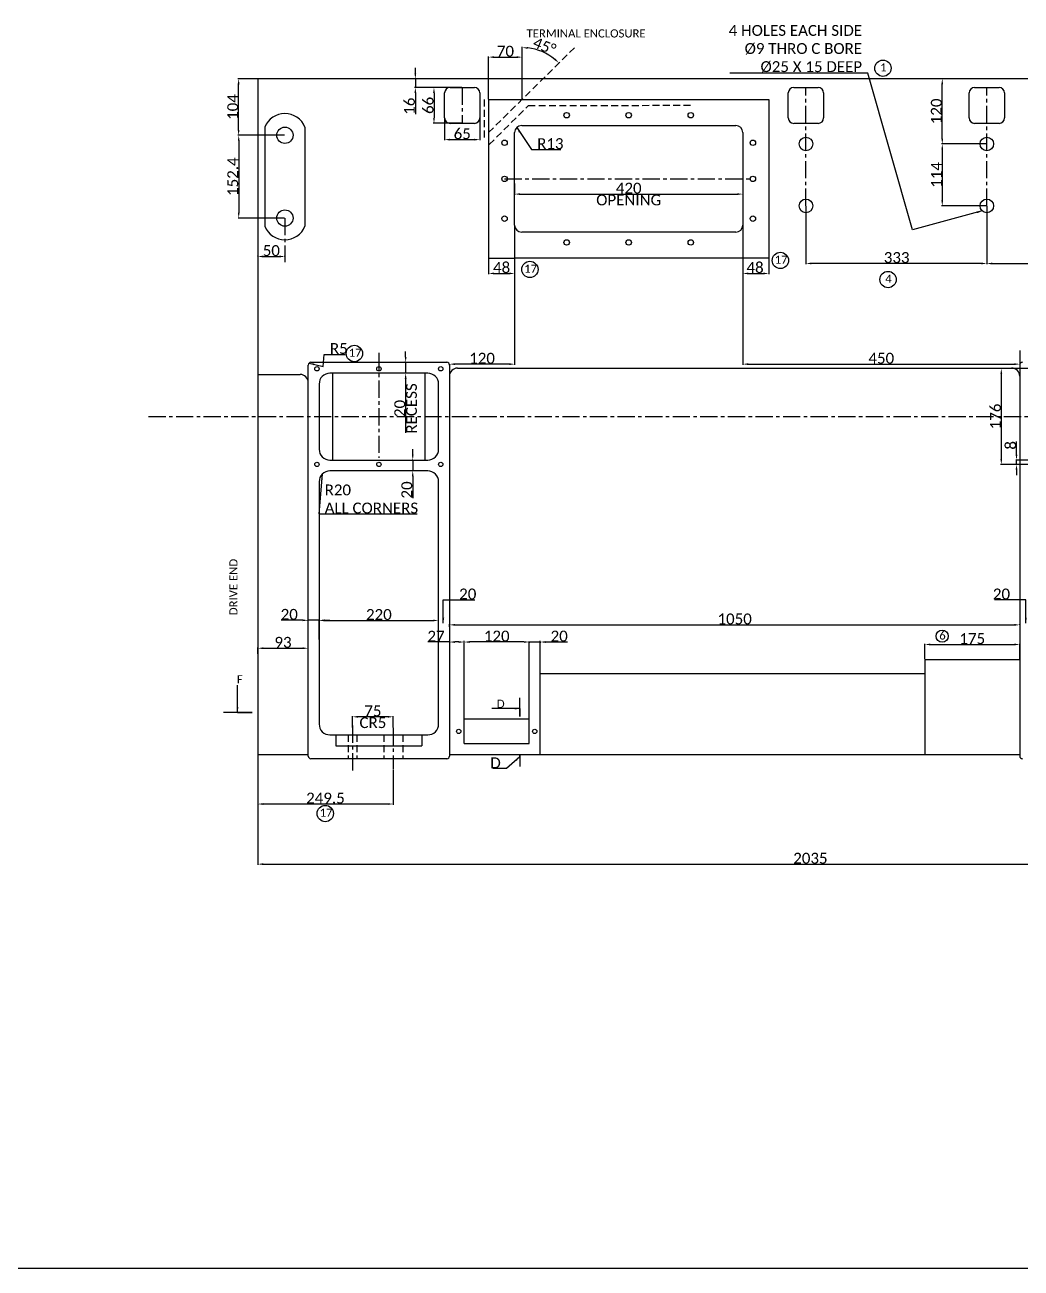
# Model space of a CAD drawing. Header units: millimetres. Extents: x -5330 to 2986, y -1292 to 4589.
# Drawn here: x -151 to 1683, y -1292 to 997 of the extents above; entities that cross this region are included whole.
import ezdxf

# ---------------------------------------------------------------- set-up
doc = ezdxf.new("R2010")
doc.units = ezdxf.units.MM
doc.linetypes.add('CENTER', pattern=[50.8, 31.75, -6.35, 6.35, -6.35])
doc.linetypes.add('DASH2', pattern=[19.05, 12.7, -6.35])
for name, color, linetype in [('centre', 5, 'CENTER'), ('dot', 1, 'DASH2'), ('object', 7, 'Continuous')]:
    doc.layers.add(name, color=color, linetype=linetype)
doc.layers.add('dimension', color=2, linetype='Continuous', lineweight=25)
doc.styles.get("Standard").update_dxf_attribs({"font": 'calibril.ttf'})
doc.dimstyles.new('ISO-25', dxfattribs={"dimtxt": 20, "dimasz": 10, "dimexe": 1.25, "dimexo": 0.625, "dimtad": 1, "dimdsep": 46, "dimtxsty": 'Standard', "dimcen": 2.5, "dimclrt": 256, "dimadec": 0, "dimazin": 0, "dimtfac": 1, "dimtmove": 0, "dimatfit": 3, "dimfxl": 1, "dimtfillclr": 256, "dimarcsym": 0})

# ---------------------------------------------------------------- blocks, each defined once
blk = doc.blocks.new('*D98')
at = {"layer": 'Defpoints', "color": 0, "transparency": 16777216}
for p in [(278, -345.9), (2313, -345.9), (2313, -547.9)]:
    blk.add_point(p, dxfattribs=at)
at = {"layer": 'dimension', "color": 0, "lineweight": -2, "transparency": 16777216}
for p, q in [((278, -346.5), (278, -549.2)), ((2313, -346.5), (2313, -549.2)), ((288, -547.9), (2303, -547.9))]:
    blk.add_line(p, q, dxfattribs=at)
at = {"layer": 'dimension', "color": 0, "transparency": 16777216}
for points in [[(288, -546.3), (288, -549.6), (278, -547.9)], [(2303, -549.6), (2303, -546.3), (2313, -547.9)]]:
    blk.add_solid(points, dxfattribs=at)
at = {"layer": 'dimension', "transparency": 16777216, "insert": (1295.5, -537.1), "char_height": 20, "attachment_point": 5}
blk.add_mtext('2035', dxfattribs=at)
blk = doc.blocks.new('*D99')
at = {"layer": 'Defpoints', "color": 0, "transparency": 16777216}
for p in [(278, -373.9), (527.5, -373.9), (278, -437.2)]:
    blk.add_point(p, dxfattribs=at)
at = {"layer": 'dimension', "color": 0, "lineweight": -2, "transparency": 16777216}
for p, q in [((278, -374.6), (278, -438.5)), ((527.5, -374.6), (527.5, -438.5)), ((517.5, -437.2), (288, -437.2))]:
    blk.add_line(p, q, dxfattribs=at)
at = {"layer": 'dimension', "color": 0, "transparency": 16777216}
for points in [[(288, -435.6), (288, -438.9), (278, -437.2)], [(517.5, -438.9), (517.5, -435.6), (527.5, -437.2)]]:
    blk.add_solid(points, dxfattribs=at)
at = {"layer": 'dimension', "transparency": 16777216, "insert": (402.7, -426.4), "char_height": 20, "attachment_point": 5}
blk.add_mtext('249.5', dxfattribs=at)
blk = doc.blocks.new('*D100')
at = {"layer": 'Defpoints', "color": 0, "transparency": 16777216}
for p in [(452.5, -276.6), (452.5, -296.9), (527.5, -296.9)]:
    blk.add_point(p, dxfattribs=at)
at = {"layer": 'dimension', "color": 0, "lineweight": -2, "transparency": 16777216}
for p, q in [((452.5, -296.3), (452.5, -275.4)), ((517.5, -276.6), (462.5, -276.6)), ((527.5, -296.3), (527.5, -275.4))]:
    blk.add_line(p, q, dxfattribs=at)
at = {"layer": 'dimension', "color": 0, "transparency": 16777216}
for points in [[(462.5, -275), (462.5, -278.3), (452.5, -276.6)], [(517.5, -278.3), (517.5, -275), (527.5, -276.6)]]:
    blk.add_solid(points, dxfattribs=at)
at = {"layer": 'dimension', "transparency": 16777216, "char_height": 20, "attachment_point": 5}
for s, insert in [('75', (490, -265.9)), ('CR5', (490, -287.5))]:
    blk.add_mtext(s, dxfattribs=dict(at, insert=insert))
blk = doc.blocks.new('*D101')
at = {"layer": 'Defpoints', "color": 0, "transparency": 16777216}
for p in [(611, -99.3), (391, -134.8), (611, -134.8)]:
    blk.add_point(p, dxfattribs=at)
at = {"layer": 'dimension', "color": 0, "lineweight": -2, "transparency": 16777216}
for p, q in [((391, -134.1), (391, -98)), ((401, -99.3), (601, -99.3)), ((611, -134.1), (611, -98))]:
    blk.add_line(p, q, dxfattribs=at)
at = {"layer": 'dimension', "color": 0, "transparency": 16777216}
for points in [[(401, -97.6), (401, -100.9), (391, -99.3)], [(601, -100.9), (601, -97.6), (611, -99.3)]]:
    blk.add_solid(points, dxfattribs=at)
at = {"layer": 'dimension', "transparency": 16777216, "insert": (501, -88.4), "char_height": 20, "attachment_point": 5}
blk.add_mtext('220', dxfattribs=at)
blk = doc.blocks.new('*D102')
at = {"layer": 'Defpoints', "color": 0, "transparency": 16777216}
for p in [(371, -99), (371, -99), (391, -120.5)]:
    blk.add_point(p, dxfattribs=at)
at = {"layer": 'dimension', "color": 0, "lineweight": -2, "transparency": 16777216}
for p, q in [((361, -99), (321, -99)), ((371, -98.4), (371, -97.7)), ((391, -99), (371, -99)), ((391, -119.8), (391, -97.7)), ((401, -99), (411, -99))]:
    blk.add_line(p, q, dxfattribs=at)
at = {"layer": 'dimension', "color": 0, "transparency": 16777216}
for points in [[(361, -100.6), (361, -97.3), (371, -99)], [(401, -97.3), (401, -100.6), (391, -99)]]:
    blk.add_solid(points, dxfattribs=at)
at = {"layer": 'dimension', "transparency": 16777216, "insert": (336, -88.1), "char_height": 20, "attachment_point": 5}
blk.add_mtext('20', dxfattribs=at)
blk = doc.blocks.new('*D103')
at = {"layer": 'Defpoints', "color": 0, "transparency": 16777216}
for p in [(631, -111.6), (1681, -107.4), (1681, -107.4)]:
    blk.add_point(p, dxfattribs=at)
at = {"layer": 'dimension', "color": 0, "lineweight": -2, "transparency": 16777216}
for p, q in [((631, -111), (631, -106.1)), ((641, -107.4), (1671, -107.4)), ((1681, -106.7), (1681, -106.1))]:
    blk.add_line(p, q, dxfattribs=at)
at = {"layer": 'dimension', "color": 0, "transparency": 16777216}
for points in [[(641, -105.7), (641, -109), (631, -107.4)], [(1671, -109), (1671, -105.7), (1681, -107.4)]]:
    blk.add_solid(points, dxfattribs=at)
at = {"layer": 'dimension', "transparency": 16777216, "insert": (1156, -96.5), "char_height": 20, "attachment_point": 5}
blk.add_mtext('1050', dxfattribs=at)
blk = doc.blocks.new('*D104')
at = {"layer": 'Defpoints', "color": 0, "transparency": 16777216}
for p in [(658, -138.9), (658, -280.9), (778, -280.9)]:
    blk.add_point(p, dxfattribs=at)
at = {"layer": 'dimension', "color": 0, "lineweight": -2, "transparency": 16777216}
for p, q in [((658, -280.3), (658, -137.7)), ((768, -138.9), (668, -138.9)), ((778, -280.3), (778, -137.7))]:
    blk.add_line(p, q, dxfattribs=at)
at = {"layer": 'dimension', "color": 0, "transparency": 16777216}
for points in [[(668, -137.3), (668, -140.6), (658, -138.9)], [(768, -140.6), (768, -137.3), (778, -138.9)]]:
    blk.add_solid(points, dxfattribs=at)
at = {"layer": 'dimension', "transparency": 16777216, "insert": (718, -128.1), "char_height": 20, "attachment_point": 5}
blk.add_mtext('120', dxfattribs=at)
blk = doc.blocks.new('*D105')
at = {"layer": 'Defpoints', "color": 0, "transparency": 16777216}
for p in [(778, -137.7), (798, -137.7), (798, -138.9)]:
    blk.add_point(p, dxfattribs=at)
at = {"layer": 'dimension', "color": 0, "lineweight": -2, "transparency": 16777216}
for p, q in [((768, -138.9), (758, -138.9)), ((778, -138.3), (778, -140.2)), ((778, -138.9), (798, -138.9)), ((798, -138.3), (798, -140.2)), ((808, -138.9), (848, -138.9))]:
    blk.add_line(p, q, dxfattribs=at)
at = {"layer": 'dimension', "color": 0, "transparency": 16777216}
for points in [[(768, -140.6), (768, -137.3), (778, -138.9)], [(808, -137.3), (808, -140.6), (798, -138.9)]]:
    blk.add_solid(points, dxfattribs=at)
at = {"layer": 'dimension', "transparency": 16777216, "insert": (833, -128.1), "char_height": 20, "attachment_point": 5}
blk.add_mtext('20', dxfattribs=at)
blk = doc.blocks.new('*D106')
at = {"layer": 'Defpoints', "color": 0, "transparency": 16777216}
for p in [(631, -138.9), (631, -138.9), (658, -138.9)]:
    blk.add_point(p, dxfattribs=at)
at = {"layer": 'dimension', "color": 0, "lineweight": -2, "transparency": 16777216}
for p, q in [((631, -138.9), (591.3, -138.9)), ((631, -138.3), (631, -137.7)), ((648, -138.9), (641, -138.9)), ((658, -138.3), (658, -137.7))]:
    blk.add_line(p, q, dxfattribs=at)
at = {"layer": 'dimension', "color": 0, "transparency": 16777216}
for points in [[(641, -137.3), (641, -140.6), (631, -138.9)], [(648, -140.6), (648, -137.3), (658, -138.9)]]:
    blk.add_solid(points, dxfattribs=at)
at = {"layer": 'dimension', "transparency": 16777216, "insert": (606.2, -128.2), "char_height": 20, "attachment_point": 5}
blk.add_mtext('27', dxfattribs=at)
blk = doc.blocks.new('*D107')
at = {"layer": 'Defpoints', "color": 0, "transparency": 16777216}
for p in [(371, -150.4), (278, -161), (371, -161)]:
    blk.add_point(p, dxfattribs=at)
at = {"layer": 'dimension', "color": 0, "lineweight": -2, "transparency": 16777216}
for p, q in [((278, -160.4), (278, -149.2)), ((288, -150.4), (361, -150.4)), ((371, -160.4), (371, -149.2))]:
    blk.add_line(p, q, dxfattribs=at)
at = {"layer": 'dimension', "color": 0, "transparency": 16777216}
for points in [[(288, -148.8), (288, -152.1), (278, -150.4)], [(361, -152.1), (361, -148.8), (371, -150.4)]]:
    blk.add_solid(points, dxfattribs=at)
at = {"layer": 'dimension', "transparency": 16777216, "insert": (324.5, -139.6), "char_height": 20, "attachment_point": 5}
blk.add_mtext('93', dxfattribs=at)
blk = doc.blocks.new('*D111')
at = {"layer": 'Defpoints', "color": 0, "transparency": 16777216}
for p in [(563.4, 196.1), (563.4, 176.1), (563.4, 176.1)]:
    blk.add_point(p, dxfattribs=at)
at = {"layer": 'dimension', "color": 0, "lineweight": -2, "transparency": 16777216}
for p, q in [((563.4, 206.1), (563.4, 216.1)), ((562.7, 196.1), (562.1, 196.1)), ((563.4, 196.1), (563.4, 176.1)), ((562.7, 176.1), (562.1, 176.1)), ((563.4, 166.1), (563.4, 126.1))]:
    blk.add_line(p, q, dxfattribs=at)
at = {"layer": 'dimension', "color": 0, "transparency": 16777216}
for points in [[(561.7, 206.1), (565, 206.1), (563.4, 196.1)], [(565, 166.1), (561.7, 166.1), (563.4, 176.1)]]:
    blk.add_solid(points, dxfattribs=at)
at = {"layer": 'dimension', "transparency": 16777216, "insert": (552.5, 141.1), "char_height": 20, "attachment_point": 5, "rotation": 90}
blk.add_mtext('20', dxfattribs=at)
blk = doc.blocks.new('*D112')
at = {"layer": 'Defpoints', "color": 0, "transparency": 16777216}
for p in [(550.3, 376.1), (550.3, 356.1), (550.3, 356.1)]:
    blk.add_point(p, dxfattribs=at)
at = {"layer": 'dimension', "color": 0, "lineweight": -2, "transparency": 16777216}
for p, q in [((550.3, 386.1), (550.3, 396.1)), ((549.7, 376.1), (549.1, 376.1)), ((550.3, 376.1), (550.3, 356.1)), ((549.7, 356.1), (549.1, 356.1)), ((550.3, 346.1), (550.3, 246.1))]:
    blk.add_line(p, q, dxfattribs=at)
at = {"layer": 'dimension', "color": 0, "transparency": 16777216}
for points in [[(548.6, 386.1), (552, 386.1), (550.3, 376.1)], [(552, 346.1), (548.6, 346.1), (550.3, 356.1)]]:
    blk.add_solid(points, dxfattribs=at)
at = {"layer": 'dimension', "transparency": 16777216, "char_height": 20, "attachment_point": 5, "rotation": 90}
for s, insert in [('RECESS', (561.1, 291.1)), ('20', (539.5, 291.1))]:
    blk.add_mtext(s, dxfattribs=dict(at, insert=insert))
blk = doc.blocks.new('*D113')
at = {"layer": 'Defpoints', "color": 0, "transparency": 16777216}
for p in [(1681, -143.5), (1506, -171.5), (1681, -171.5)]:
    blk.add_point(p, dxfattribs=at)
at = {"layer": 'dimension', "color": 0, "lineweight": -2, "transparency": 16777216}
for p, q in [((1506, -170.8), (1506, -142.2)), ((1516, -143.5), (1671, -143.5)), ((1681, -170.8), (1681, -142.2))]:
    blk.add_line(p, q, dxfattribs=at)
at = {"layer": 'dimension', "color": 0, "transparency": 16777216}
for points in [[(1516, -141.8), (1516, -145.1), (1506, -143.5)], [(1671, -145.1), (1671, -141.8), (1681, -143.5)]]:
    blk.add_solid(points, dxfattribs=at)
at = {"layer": 'dimension', "transparency": 16777216, "insert": (1593.5, -132.7), "char_height": 20, "attachment_point": 5}
blk.add_mtext('175', dxfattribs=at)
blk = doc.blocks.new('*D120')
at = {"layer": 'Defpoints', "color": 0, "transparency": 16777216}
for p in [(1675, 196.1), (1697, 196.1), (1697, 188.1)]:
    blk.add_point(p, dxfattribs=at)
at = {"layer": 'dimension', "color": 0, "lineweight": -2, "transparency": 16777216}
for p, q in [((1675, 206.1), (1675, 230.4)), ((1696.4, 196.1), (1673.7, 196.1)), ((1696.4, 188.1), (1673.7, 188.1)), ((1675, 188.1), (1675, 196.1)), ((1675, 178.1), (1675, 168.1))]:
    blk.add_line(p, q, dxfattribs=at)
at = {"layer": 'dimension', "color": 0, "transparency": 16777216}
for points in [[(1673.3, 206.1), (1676.6, 206.1), (1675, 196.1)], [(1676.6, 178.1), (1673.3, 178.1), (1675, 188.1)]]:
    blk.add_solid(points, dxfattribs=at)
at = {"layer": 'dimension', "transparency": 16777216, "insert": (1664.1, 223.2), "char_height": 20, "attachment_point": 5, "rotation": 90}
blk.add_mtext('8', dxfattribs=at)
blk = doc.blocks.new('*D121')
at = {"layer": 'Defpoints', "color": 0, "transparency": 16777216}
for p in [(1697, 364.7), (1647, 188.1), (1697, 188.1)]:
    blk.add_point(p, dxfattribs=at)
at = {"layer": 'dimension', "color": 0, "lineweight": -2, "transparency": 16777216}
for p, q in [((1696.4, 364.7), (1645.7, 364.7)), ((1647, 354.7), (1647, 198.1)), ((1696.4, 188.1), (1645.7, 188.1))]:
    blk.add_line(p, q, dxfattribs=at)
at = {"layer": 'dimension', "color": 0, "transparency": 16777216}
for points in [[(1648.6, 354.7), (1645.3, 354.7), (1647, 364.7)], [(1645.3, 198.1), (1648.6, 198.1), (1647, 188.1)]]:
    blk.add_solid(points, dxfattribs=at)
at = {"layer": 'dimension', "transparency": 16777216, "insert": (1636.2, 276.4), "char_height": 20, "attachment_point": 5, "rotation": 90}
blk.add_mtext('176', dxfattribs=at)
blk = doc.blocks.new('*D122')
at = {"layer": 'Defpoints', "color": 0, "transparency": 16777216}
for p in [(1171, 628.7), (1681, 398.5), (1681, 372.7)]:
    blk.add_point(p, dxfattribs=at)
at = {"layer": 'dimension', "color": 0, "lineweight": -2, "transparency": 16777216}
for p, q in [((1171, 628.1), (1171, 371.4)), ((1681, 397.8), (1681, 371.4)), ((1181, 372.7), (1671, 372.7))]:
    blk.add_line(p, q, dxfattribs=at)
at = {"layer": 'dimension', "color": 0, "transparency": 16777216}
for points in [[(1181, 374.3), (1181, 371), (1171, 372.7)], [(1671, 371), (1671, 374.3), (1681, 372.7)]]:
    blk.add_solid(points, dxfattribs=at)
at = {"layer": 'dimension', "transparency": 16777216, "insert": (1426, 383.5), "char_height": 20, "attachment_point": 5}
blk.add_mtext('450', dxfattribs=at)
blk = doc.blocks.new('*D123')
at = {"layer": 'Defpoints', "color": 0, "transparency": 16777216}
for p in [(1171, 567.7), (1219, 567.7), (1219, 539.7)]:
    blk.add_point(p, dxfattribs=at)
at = {"layer": 'dimension', "color": 0, "lineweight": -2, "transparency": 16777216}
for p, q in [((1171, 567.1), (1171, 538.4)), ((1219, 567.1), (1219, 538.4)), ((1181, 539.7), (1209, 539.7))]:
    blk.add_line(p, q, dxfattribs=at)
at = {"layer": 'dimension', "color": 0, "transparency": 16777216}
for points in [[(1181, 541.3), (1181, 538), (1171, 539.7)], [(1209, 538), (1209, 541.3), (1219, 539.7)]]:
    blk.add_solid(points, dxfattribs=at)
at = {"layer": 'dimension', "transparency": 16777216, "insert": (1193.6, 550.5), "char_height": 20, "attachment_point": 5}
blk.add_mtext('48', dxfattribs=at)
blk = doc.blocks.new('*D124')
at = {"layer": 'Defpoints', "color": 0, "transparency": 16777216}
for p in [(812.8, 942.5), (862.4, 956.6), (765, 938), (765, 860.1), (703, 799.1)]:
    blk.add_point(p, dxfattribs=at)
at = {"layer": 'dimension', "color": 0, "lineweight": -2, "transparency": 16777216}
blk.add_line((765, 938.6), (765, 956.7), dxfattribs=at)
blk.add_arc((765, 860.3), 95.1, 50.6893, 83.9701, dxfattribs=at)
at = {"layer": 'dimension', "color": 0, "transparency": 16777216}
for points in [[(775.1, 956.5), (774.9, 953.2), (765, 955.4)], [(824.1, 932.7), (826.3, 935.1), (832.6, 927.2)]]:
    blk.add_solid(points, dxfattribs=at)
at = {"layer": 'dimension', "transparency": 16777216, "insert": (805.9, 958.3), "char_height": 20, "attachment_point": 5, "rotation": 337.3297}
blk.add_mtext('45%%d', dxfattribs=at)
blk = doc.blocks.new('*D125')
at = {"layer": 'Defpoints', "color": 0, "transparency": 16777216}
for p in [(765, 938), (703, 860.1), (765, 860.1)]:
    blk.add_point(p, dxfattribs=at)
at = {"layer": 'dimension', "color": 0, "lineweight": -2, "transparency": 16777216}
for p, q in [((703, 860.7), (703, 939.2)), ((765, 860.7), (765, 939.2)), ((713, 938), (755, 938))]:
    blk.add_line(p, q, dxfattribs=at)
at = {"layer": 'dimension', "color": 0, "transparency": 16777216}
for points in [[(713, 939.6), (713, 936.3), (703, 938)], [(755, 936.3), (755, 939.6), (765, 938)]]:
    blk.add_solid(points, dxfattribs=at)
at = {"layer": 'dimension', "transparency": 16777216, "insert": (734, 948.8), "char_height": 20, "attachment_point": 5}
blk.add_mtext('70', dxfattribs=at)
blk = doc.blocks.new('*D126')
at = {"layer": 'Defpoints', "color": 0, "transparency": 16777216}
for p in [(649.6, 898.1), (568.2, 882.1), (649.6, 882.1)]:
    blk.add_point(p, dxfattribs=at)
at = {"layer": 'dimension', "color": 0, "lineweight": -2, "transparency": 16777216}
for p, q in [((568.2, 908.1), (568.2, 918.1)), ((649, 898.1), (566.9, 898.1)), ((568.2, 898.1), (568.2, 882.1)), ((649, 882.1), (566.9, 882.1)), ((568.2, 872.1), (568.2, 833.2))]:
    blk.add_line(p, q, dxfattribs=at)
at = {"layer": 'dimension', "color": 0, "transparency": 16777216}
for points in [[(566.5, 908.1), (569.8, 908.1), (568.2, 898.1)], [(569.8, 872.1), (566.5, 872.1), (568.2, 882.1)]]:
    blk.add_solid(points, dxfattribs=at)
at = {"layer": 'dimension', "transparency": 16777216, "insert": (557.3, 847.6), "char_height": 20, "attachment_point": 5, "rotation": 90}
blk.add_mtext('16', dxfattribs=at)
blk = doc.blocks.new('*D127')
at = {"layer": 'Defpoints', "color": 0, "transparency": 16777216}
for p in [(622, 826.1), (687, 826.1), (687, 786.1)]:
    blk.add_point(p, dxfattribs=at)
at = {"layer": 'dimension', "color": 0, "lineweight": -2, "transparency": 16777216}
for p, q in [((622, 825.5), (622, 784.8)), ((687, 825.5), (687, 784.8)), ((632, 786.1), (677, 786.1))]:
    blk.add_line(p, q, dxfattribs=at)
at = {"layer": 'dimension', "color": 0, "transparency": 16777216}
for points in [[(632, 787.7), (632, 784.4), (622, 786.1)], [(677, 784.4), (677, 787.7), (687, 786.1)]]:
    blk.add_solid(points, dxfattribs=at)
at = {"layer": 'dimension', "transparency": 16777216, "insert": (654.5, 796.9), "char_height": 20, "attachment_point": 5}
blk.add_mtext('65', dxfattribs=at)
blk = doc.blocks.new('*D128')
at = {"layer": 'Defpoints', "color": 0, "transparency": 16777216}
for p in [(654.5, 882.1), (602.5, 816.1), (654.5, 816.1)]:
    blk.add_point(p, dxfattribs=at)
at = {"layer": 'dimension', "color": 0, "lineweight": -2, "transparency": 16777216}
for p, q in [((653.9, 882.1), (601.2, 882.1)), ((602.5, 872.1), (602.5, 826.1)), ((653.9, 816.1), (601.2, 816.1))]:
    blk.add_line(p, q, dxfattribs=at)
at = {"layer": 'dimension', "color": 0, "transparency": 16777216}
for points in [[(604.1, 872.1), (600.8, 872.1), (602.5, 882.1)], [(600.8, 826.1), (604.1, 826.1), (602.5, 816.1)]]:
    blk.add_solid(points, dxfattribs=at)
at = {"layer": 'dimension', "transparency": 16777216, "insert": (591.7, 849.1), "char_height": 20, "attachment_point": 5, "rotation": 90}
blk.add_mtext('66', dxfattribs=at)
blk = doc.blocks.new('*D129')
at = {"layer": 'Defpoints', "color": 0, "transparency": 16777216}
for p in [(751, 706.2), (1171, 706.2), (1171, 685.8)]:
    blk.add_point(p, dxfattribs=at)
at = {"layer": 'dimension', "color": 0, "lineweight": -2, "transparency": 16777216}
for p, q in [((751, 705.6), (751, 684.5)), ((1171, 705.6), (1171, 684.5)), ((761, 685.8), (1161, 685.8))]:
    blk.add_line(p, q, dxfattribs=at)
at = {"layer": 'dimension', "color": 0, "transparency": 16777216}
for points in [[(761, 687.4), (761, 684.1), (751, 685.8)], [(1161, 684.1), (1161, 687.4), (1171, 685.8)]]:
    blk.add_solid(points, dxfattribs=at)
at = {"layer": 'dimension', "transparency": 16777216, "char_height": 20, "attachment_point": 5}
for s, insert in [('420', (961, 696.6)), ('OPENING', (961, 674.9))]:
    blk.add_mtext(s, dxfattribs=dict(at, insert=insert))
blk = doc.blocks.new('*D130')
at = {"layer": 'Defpoints', "color": 0, "transparency": 16777216}
for p in [(751, 628.7), (631, 372.7), (631, 372.7)]:
    blk.add_point(p, dxfattribs=at)
at = {"layer": 'dimension', "color": 0, "lineweight": -2, "transparency": 16777216}
for p, q in [((751, 628.1), (751, 371.4)), ((631, 372.1), (631, 371.4)), ((741, 372.7), (641, 372.7))]:
    blk.add_line(p, q, dxfattribs=at)
at = {"layer": 'dimension', "color": 0, "transparency": 16777216}
for points in [[(641, 374.3), (641, 371), (631, 372.7)], [(741, 371), (741, 374.3), (751, 372.7)]]:
    blk.add_solid(points, dxfattribs=at)
at = {"layer": 'dimension', "transparency": 16777216, "insert": (691, 383.5), "char_height": 20, "attachment_point": 5}
blk.add_mtext('120', dxfattribs=at)
blk = doc.blocks.new('*D131')
at = {"layer": 'Defpoints', "color": 0, "transparency": 16777216}
for p in [(703, 567.7), (751, 567.7), (751, 539.7)]:
    blk.add_point(p, dxfattribs=at)
at = {"layer": 'dimension', "color": 0, "lineweight": -2, "transparency": 16777216}
for p, q in [((703, 567.1), (703, 538.4)), ((751, 567.1), (751, 538.4)), ((713, 539.7), (741, 539.7))]:
    blk.add_line(p, q, dxfattribs=at)
at = {"layer": 'dimension', "color": 0, "transparency": 16777216}
for points in [[(713, 541.3), (713, 538), (703, 539.7)], [(741, 538), (741, 541.3), (751, 539.7)]]:
    blk.add_solid(points, dxfattribs=at)
at = {"layer": 'dimension', "transparency": 16777216, "insert": (727, 550.5), "char_height": 20, "attachment_point": 5}
blk.add_mtext('48', dxfattribs=at)
blk = doc.blocks.new('*D132')
at = {"layer": 'Defpoints', "color": 0, "transparency": 16777216}
for p in [(278, 570.9), (328, 570.9), (328, 570.9)]:
    blk.add_point(p, dxfattribs=at)
at = {"layer": 'dimension', "color": 0, "lineweight": -2, "transparency": 16777216}
for p, q in [((278, 571.5), (278, 572.1)), ((288, 570.9), (318, 570.9)), ((328, 571.5), (328, 572.1))]:
    blk.add_line(p, q, dxfattribs=at)
at = {"layer": 'dimension', "color": 0, "transparency": 16777216}
for points in [[(288, 572.6), (288, 569.2), (278, 570.9)], [(318, 569.2), (318, 572.6), (328, 570.9)]]:
    blk.add_solid(points, dxfattribs=at)
at = {"layer": 'dimension', "transparency": 16777216, "insert": (303, 581.7), "char_height": 20, "attachment_point": 5}
blk.add_mtext('50', dxfattribs=at)
blk = doc.blocks.new('*D133')
at = {"layer": 'Defpoints', "color": 0, "transparency": 16777216}
for p in [(328, 794.1), (243, 641.7), (328, 641.7)]:
    blk.add_point(p, dxfattribs=at)
at = {"layer": 'dimension', "color": 0, "lineweight": -2, "transparency": 16777216}
for p, q in [((327.4, 794.1), (241.7, 794.1)), ((243, 784.1), (243, 651.7)), ((327.4, 641.7), (241.7, 641.7))]:
    blk.add_line(p, q, dxfattribs=at)
at = {"layer": 'dimension', "color": 0, "transparency": 16777216}
for points in [[(244.6, 784.1), (241.3, 784.1), (243, 794.1)], [(241.3, 651.7), (244.6, 651.7), (243, 641.7)]]:
    blk.add_solid(points, dxfattribs=at)
at = {"layer": 'dimension', "transparency": 16777216, "insert": (232.1, 717.9), "char_height": 20, "attachment_point": 5, "rotation": 90}
blk.add_mtext('152.4', dxfattribs=at)
blk = doc.blocks.new('*D134')
at = {"layer": 'Defpoints', "color": 0, "transparency": 16777216}
for p in [(242.8, 898.1), (327.4, 898.1), (327.4, 794.1)]:
    blk.add_point(p, dxfattribs=at)
at = {"layer": 'dimension', "color": 0, "lineweight": -2, "transparency": 16777216}
for p, q in [((326.7, 898.1), (241.6, 898.1)), ((242.8, 804.1), (242.8, 888.1)), ((326.7, 794.1), (241.6, 794.1))]:
    blk.add_line(p, q, dxfattribs=at)
at = {"layer": 'dimension', "color": 0, "transparency": 16777216}
for points in [[(244.5, 888.1), (241.1, 888.1), (242.8, 898.1)], [(241.1, 804.1), (244.5, 804.1), (242.8, 794.1)]]:
    blk.add_solid(points, dxfattribs=at)
at = {"layer": 'dimension', "transparency": 16777216, "insert": (232, 846.1), "char_height": 20, "attachment_point": 5, "rotation": 90}
blk.add_mtext('104', dxfattribs=at)
blk = doc.blocks.new('*D135')
at = {"layer": 'Defpoints', "color": 0, "transparency": 16777216}
for p in [(1287.3, 664.1), (1620.3, 664.1), (1287.3, 558.1)]:
    blk.add_point(p, dxfattribs=at)
at = {"layer": 'dimension', "color": 0, "lineweight": -2, "transparency": 16777216}
for p, q in [((1287.3, 663.5), (1287.3, 556.8)), ((1620.3, 663.5), (1620.3, 556.8)), ((1610.3, 558.1), (1297.3, 558.1))]:
    blk.add_line(p, q, dxfattribs=at)
at = {"layer": 'dimension', "color": 0, "transparency": 16777216}
for points in [[(1297.3, 559.7), (1297.3, 556.4), (1287.3, 558.1)], [(1610.3, 556.4), (1610.3, 559.7), (1620.3, 558.1)]]:
    blk.add_solid(points, dxfattribs=at)
at = {"layer": 'dimension', "transparency": 16777216, "insert": (1454.3, 568.9), "char_height": 20, "attachment_point": 5}
blk.add_mtext('333', dxfattribs=at)
blk = doc.blocks.new('*D136')
at = {"layer": 'Defpoints', "color": 0, "transparency": 16777216}
for p in [(1620.3, 558.1), (2313, 558.1), (2313, 557.9)]:
    blk.add_point(p, dxfattribs=at)
at = {"layer": 'dimension', "color": 0, "lineweight": -2, "transparency": 16777216}
for p, q in [((1620.3, 557.5), (1620.3, 556.7)), ((1630.3, 557.9), (2303, 557.9)), ((2313, 557.5), (2313, 556.7))]:
    blk.add_line(p, q, dxfattribs=at)
at = {"layer": 'dimension', "color": 0, "transparency": 16777216}
for points in [[(1630.3, 559.6), (1630.3, 556.2), (1620.3, 557.9)], [(2303, 556.2), (2303, 559.6), (2313, 557.9)]]:
    blk.add_solid(points, dxfattribs=at)
at = {"layer": 'dimension', "transparency": 16777216, "insert": (1966.6, 568.7), "char_height": 20, "attachment_point": 5}
blk.add_mtext('633', dxfattribs=at)
blk = doc.blocks.new('*D137')
at = {"layer": 'Defpoints', "color": 0, "transparency": 16777216}
for p in [(1620.3, 778.1), (1538.3, 664.1), (1620.3, 664.1)]:
    blk.add_point(p, dxfattribs=at)
at = {"layer": 'dimension', "color": 0, "lineweight": -2, "transparency": 16777216}
for p, q in [((1619.7, 778.1), (1537, 778.1)), ((1538.3, 768.1), (1538.3, 674.1)), ((1619.7, 664.1), (1537, 664.1))]:
    blk.add_line(p, q, dxfattribs=at)
at = {"layer": 'dimension', "color": 0, "transparency": 16777216}
for points in [[(1539.9, 768.1), (1536.6, 768.1), (1538.3, 778.1)], [(1536.6, 674.1), (1539.9, 674.1), (1538.3, 664.1)]]:
    blk.add_solid(points, dxfattribs=at)
at = {"layer": 'dimension', "transparency": 16777216, "insert": (1527.6, 721.1), "char_height": 20, "attachment_point": 5, "rotation": 90}
blk.add_mtext('114', dxfattribs=at)
blk = doc.blocks.new('*D138')
at = {"layer": 'Defpoints', "color": 0, "transparency": 16777216}
for p in [(1538.3, 898.1), (1538.3, 898.1), (1538.3, 778.1)]:
    blk.add_point(p, dxfattribs=at)
at = {"layer": 'dimension', "color": 0, "lineweight": -2, "transparency": 16777216}
for p, q in [((1537.7, 898.1), (1537, 898.1)), ((1538.3, 788.1), (1538.3, 888.1)), ((1537.7, 778.1), (1537, 778.1))]:
    blk.add_line(p, q, dxfattribs=at)
at = {"layer": 'dimension', "color": 0, "transparency": 16777216}
for points in [[(1539.9, 888.1), (1536.6, 888.1), (1538.3, 898.1)], [(1536.6, 788.1), (1539.9, 788.1), (1538.3, 778.1)]]:
    blk.add_solid(points, dxfattribs=at)
at = {"layer": 'dimension', "transparency": 16777216, "insert": (1527.4, 838.1), "char_height": 20, "attachment_point": 5, "rotation": 90}
blk.add_mtext('120', dxfattribs=at)

msp = doc.modelspace()

# ---------------------------------------------------------------- linework, layer by layer
at = {"layer": 'centre'}
for p, q in [((654.477, 882.08), (654.477, 816.08)), ((1287.28, 664.08), (1287.28, 882.08)), ((1620.28, 664.08), (1620.28, 882.08)), ((732.442, 713.88), (1189.512, 713.88)), ((327.977, 641.68), (327.977, 560.69)), ((500.977, 393.243), (500.977, 200.137)), ((76.775, 276.08), (2544.223, 276.08)), ((452.477, -292.65), (452.477, -375.444)), ((527.477, -296.879), (527.477, -373.931))]:
    msp.add_line(p, q, dxfattribs=at)
at = {"layer": 'dimension'}
for p, q in [((764.977, 860.08), (764.977, 938.002)), ((760.732, -276.156), (760.732, -241.818)), ((267.497, -268.746), (215.245, -268.746)), ((240.765, -268.746), (267.497, -268.746)), ((760.732, -261.607), (760.732, -276.156)), ((760.732, -350.275), (760.732, -345.92)), ((760.732, -345.92), (760.732, -368.406)), ((-5329.89, -1291.764), (2986.11, -1291.764))]:
    msp.add_line(p, q, dxfattribs=at)
for centre, radius in [((1428.988, 917.576), 15.039), ((1240.227, 563.578), 15.039), ((778.99, 547.036), 15.039), ((1438.49, 528.498), 15.039), ((455.997, 392.291), 15.039), ((1538.235, -128.075), 11.184), ((402.357, -454.695), 15.039)]:
    msp.add_circle(centre, radius, dxfattribs=at)
at = {"layer": 'dot'}
for p, q in [((702.977, 799.08), (862.419, 956.638)), ((694.977, 859.814), (694.977, 786.66)), ((704.092, 777.046), (776.198, 848.675)), ((776.198, 848.675), (1075.277, 849.415)), ((444.477, -309.92), (444.477, -353.92)), ((460.477, -309.92), (460.477, -353.92)), ((509.977, -309.92), (509.977, -353.92)), ((544.977, -309.92), (544.977, -353.92))]:
    msp.add_line(p, q, dxfattribs=at)
at = {"layer": 'object'}
for p, q in [((2312.977, 898.08), (277.977, 898.08)), ((277.977, 898.08), (277.977, -345.92)), ((621.977, 826.08), (621.977, 872.08)), ((631.977, 882.08), (676.977, 882.08)), ((686.977, 872.08), (686.977, 826.08)), ((1254.78, 826.08), (1254.78, 872.08)), ((1264.78, 882.08), (1309.78, 882.08)), ((1319.78, 872.08), (1319.78, 826.08)), ((1587.78, 826.08), (1587.78, 872.08)), ((1597.78, 882.08), (1642.78, 882.08)), ((1652.78, 872.08), (1652.78, 826.08)), ((702.977, 860.08), (702.977, 567.68)), ((702.977, 860.08), (1218.977, 860.08)), ((1218.977, 860.08), (1218.977, 567.68)), ((290.977, 809.279), (290.977, 626.481)), ((364.977, 809.279), (364.977, 626.481)), ((676.977, 816.08), (631.977, 816.08)), ((763.977, 812.08), (1157.977, 812.08)), ((1309.78, 816.08), (1264.78, 816.08)), ((1642.78, 816.08), (1597.78, 816.08)), ((750.977, 628.68), (750.977, 799.08)), ((1170.977, 799.08), (1170.977, 628.68)), ((1157.977, 615.68), (763.977, 615.68)), ((702.977, 567.68), (750.977, 567.68)), ((1218.977, 567.68), (750.977, 567.68)), ((370.977, -348.92), (370.977, 371.08)), ((375.977, 376.08), (625.977, 376.08)), ((630.977, 371.08), (630.977, -348.92)), ((1680.977, 371.08), (1680.977, -348.92)), ((277.977, 353.707), (355.977, 353.707)), ((590.977, 356.08), (410.977, 356.08)), ((415.977, 196.08), (415.977, 356.08)), ((585.977, 196.08), (585.977, 356.08)), ((645.977, 365.364), (1665.977, 365.364)), ((390.977, 336.08), (390.977, 216.08)), ((610.977, 216.08), (610.977, 336.08)), ((410.977, 196.08), (590.977, 196.08)), ((590.977, 176.08), (410.977, 176.08)), ((390.977, 156.08), (390.977, -289.92)), ((610.977, -289.92), (610.977, 156.08)), ((657.977, -325.92), (657.977, -136.814)), ((797.977, -345.92), (797.977, -136.814)), ((1680.977, -171.472), (1505.977, -171.472)), ((1505.977, -171.472), (1505.977, -345.92)), ((1505.977, -197.371), (797.977, -197.371)), ((777.977, -280.92), (657.977, -280.92)), ((777.977, -325.92), (777.977, -280.92)), ((410.977, -309.92), (590.977, -309.92)), ((421.835, -309.92), (421.835, -329.92)), ((580.119, -309.92), (580.119, -329.92)), ((421.835, -329.92), (580.119, -329.92)), ((657.977, -325.92), (777.977, -325.92)), ((277.977, -345.92), (370.977, -345.92)), ((625.977, -353.92), (375.977, -353.92)), ((630.977, -345.92), (1680.977, -345.92))]:
    msp.add_line(p, q, dxfattribs=at)
for centre, radius in [((846.677, 831.08), 5), ((960.977, 831.08), 5), ((1075.277, 831.08), 5), ((327.977, 794.08), 15), ((732.442, 780.28), 5), ((1189.512, 780.28), 5), ((1287.28, 778.08), 12.5), ((1620.28, 778.08), 12.5), ((732.442, 713.88), 5), ((1189.512, 713.88), 5), ((1287.28, 664.08), 12.5), ((1620.28, 664.08), 12.5), ((327.977, 641.68), 15), ((732.442, 640.58), 5), ((1189.512, 640.58), 5), ((846.677, 596.68), 5), ((960.977, 596.68), 5), ((1075.277, 596.68), 5), ((386.977, 364.08), 4), ((500.977, 364.08), 4), ((614.977, 364.08), 4), ((386.977, 188.08), 4), ((500.977, 188.08), 4), ((614.977, 188.08), 4), ((647.977, -303.42), 4), ((787.977, -303.42), 4)]:
    msp.add_circle(centre, radius, dxfattribs=at)
for centre, radius, start, end in [((631.977, 872.08), 10, 90, 180), ((676.977, 872.08), 10, 0, 90), ((1264.78, 872.08), 10, 90, 180), ((1309.78, 872.08), 10, 0, 90), ((1597.78, 872.08), 10, 90, 180), ((1642.78, 872.08), 10, 0, 90), ((327.977, 794.08), 40, 22.331645, 157.668355), ((631.977, 826.08), 10, 180, 270), ((676.977, 826.08), 10, 270, 0), ((1264.78, 826.08), 10, 180, 270), ((1309.78, 826.08), 10, 270, 0), ((1597.78, 826.08), 10, 180, 270), ((1642.78, 826.08), 10, 270, 0), ((763.977, 799.08), 13, 90, 180), ((1157.977, 799.08), 13, 0, 90), ((327.977, 641.68), 40, 202.331645, 337.668355), ((763.977, 628.68), 13, 180, 270), ((1157.977, 628.68), 13, 270, 0), ((375.977, 371.08), 5, 90, 180), ((625.977, 371.08), 5, 0, 90), ((1685.977, 371.08), 5, 90, 180), ((355.977, 338.707), 15, 0, 90), ((410.977, 336.08), 20, 90, 180), ((590.977, 336.08), 20, 0, 90), ((645.977, 350.364), 15, 90, 180), ((1665.977, 350.364), 15, 0, 90), ((410.977, 216.08), 20, 180, 270), ((590.977, 216.08), 20, 270, 0), ((410.977, 156.08), 20, 90, 180), ((590.977, 156.08), 20, 0, 90), ((410.977, -289.92), 20, 180, 270), ((590.977, -289.92), 20, 270, 0), ((375.977, -348.92), 5, 180, 270), ((625.977, -348.92), 5, 270, 0), ((1685.977, -348.92), 5, 180, 270)]:
    msp.add_arc(centre, radius, start, end, dxfattribs=at)

# ---------------------------------------------------------------- texts
at = {"layer": 'dimension', "char_height": 15, "attachment_point": 1}
for s, insert, width in [('{TERMINAL ENCLOSURE}', (772.874, 989.178), 264.12839), ('{ 1}', (1418.567, 926.568), 21.33515), ('{17}', (1229.807, 572.57), 21.33515), ('{17}', (768.57, 556.028), 21.33515), ('{ 4}', (1428.069, 537.49), 21.33515), ('{17}', (445.577, 401.283), 21.33515), ('{6}', (1532.72, -119.339), 21.36815), ('{F}', (239.549, -200.103), 42.85904), ('{D}', (718.128, -245.167), 22.62462), ('{17}', (391.936, -445.703), 21.33515)]:
    msp.add_mtext(s, dxfattribs=dict(at, insert=insert, width=width))
at = {"layer": 'dimension', "char_height": 20}
for s, insert, attachment_point in [('4 HOLES EACH SIDE\\P%%C9 THRO C BORE\\P%%C25 X 15 DEEP', (1390.594, 908.954), 9), ('R13', (792.422, 768.516), 7), ('R5', (410.911, 391.33), 7), ('R20\\PALL CORNERS', (401.206, 97.563), 7), ('20', (648.85, -60.73), 7), ('20', (1663.104, -60.73), 9), ('D', (725.412, -371.419), 9)]:
    msp.add_mtext(s, dxfattribs=dict(at, insert=insert, attachment_point=attachment_point))
at = {"layer": 'dimension', "insert": (225.677, -89.58), "char_height": 15, "width": 511.15812, "attachment_point": 1, "rotation": 90}
msp.add_mtext('{DRIVE END}', dxfattribs=at)

# ---------------------------------------------------------------- dimensions: what is measured, and where the dimension line sits
at = {"layer": 'dimension'}
dim = msp.add_angular_dim_2l(base=(812.834, 942.485), line1=((764.977, 860.08), (764.977, 938.002)), line2=((702.977, 799.08), (862.419, 956.638)), dimstyle='ISO-25', override={"dimpost": ''}, dxfattribs=at)
dim.commit()
dim.dimension.update_dxf_attribs({"geometry": '*D124', "text_midpoint": (805.905, 958.331)})
for base, p1, p2, text, picture, middle in [((764.977, 937.959), (702.977, 860.08), (764.977, 860.08), '70', '*D125', (733.977, 948.794)), ((1680.977, 372.68), (1170.977, 628.68), (1680.977, 398.463), '450', '*D122', (1425.977, 383.515)), ((2312.977, 557.909), (1620.28, 558.08), (2312.977, 558.08), '633', '*D136', (1966.629, 568.744))]:
    dim = msp.add_linear_dim(base=base, p1=p1, p2=p2, text=text, dimstyle='ISO-25', dxfattribs=at)
    dim.commit()
    dim.dimension.update_dxf_attribs({"geometry": picture, "text_midpoint": middle})
for base, p1, p2, picture, middle in [((568.162, 882.08), (649.59, 898.08), (649.59, 882.08), '*D126', (557.337, 847.635)), ((242.807, 898.08), (327.352, 794.08), (327.352, 898.08), '*D134', (231.972, 846.08)), ((1538.28, 898.08), (1538.28, 778.08), (1538.28, 898.08), '*D138', (1527.445, 838.08)), ((242.977, 641.68), (327.977, 794.08), (327.977, 641.68), '*D133', (232.142, 717.88)), ((1538.28, 664.08), (1620.28, 778.08), (1620.28, 664.08), '*D137', (1527.595, 721.08)), ((1674.977, 196.08), (1696.977, 188.08), (1696.977, 196.08), '*D120', (1664.142, 223.235))]:
    dim = msp.add_linear_dim(base=base, p1=p1, p2=p2, angle=90, dimstyle='ISO-25', dxfattribs=at)
    dim.commit()
    dim.dimension.update_dxf_attribs({"geometry": picture, "text_midpoint": middle})
for p1, p2, distance, picture, middle in [((654.477, 882.08), (654.477, 816.08), -52, '*D128', (591.652, 849.08)), ((702.977, 567.68), (750.977, 567.68), -28, '*D131', (726.977, 550.515)), ((777.977, -280.92), (657.977, -280.92), -142, '*D104', (717.977, -128.085))]:
    dim = msp.add_aligned_dim(p1=p1, p2=p2, distance=distance, dimstyle='ISO-25', dxfattribs=at)
    dim.commit()
    dim.dimension.update_dxf_attribs({"geometry": picture, "text_midpoint": middle})
for base, p1, p2, picture, middle in [((686.977, 786.08), (621.977, 826.08), (686.977, 826.08), '*D127', (654.477, 796.905)), ((630.977, 372.68), (750.977, 628.68), (630.977, 372.68), '*D130', (690.977, 383.515)), ((327.977, 570.894), (277.977, 570.894), (327.977, 570.894), '*D132', (302.977, 581.729)), ((370.977, -98.982), (390.977, -120.456), (370.977, -98.982), '*D102', (335.972, -88.147)), ((1680.977, -107.353), (630.977, -111.637), (1680.977, -107.353), '*D103', (1155.977, -96.518)), ((370.977, -150.442), (277.977, -160.992), (370.977, -160.992), '*D107', (324.477, -139.607)), ((797.977, -138.926), (777.977, -137.67), (797.977, -137.67), '*D105', (832.982, -128.091)), ((2312.977, -547.92), (277.977, -345.92), (2312.977, -345.92), '*D98', (1295.477, -537.085)), ((277.977, -437.238), (527.477, -373.931), (277.977, -373.931), '*D99', (402.727, -426.403))]:
    dim = msp.add_linear_dim(base=base, p1=p1, p2=p2, dimstyle='ISO-25', dxfattribs=at)
    dim.commit()
    dim.dimension.update_dxf_attribs({"geometry": picture, "text_midpoint": middle})
for base, p1, p2, override, picture, middle in [((1170.977, 685.77), (750.977, 706.179), (1170.977, 706.179), {"dimpost": '<>\\XOPENING'}, '*D129', (960.977, 696.605)), ((630.977, -138.92), (657.977, -138.92), (630.977, -138.92), {"dimtad": 1, "dimjust": 0}, '*D106', (606.152, -128.165)), ((1680.977, -143.472), (1505.977, -171.472), (1680.977, -171.472), {"dimpost": ''}, '*D113', (1593.477, -132.707)), ((452.477, -276.65), (527.477, -296.879), (452.477, -296.879), {"dimpost": '<>\\XCR5'}, '*D100', (489.977, -265.895))]:
    dim = msp.add_linear_dim(base=base, p1=p1, p2=p2, dimstyle='ISO-25', override=override, dxfattribs=at)
    dim.commit()
    dim.dimension.update_dxf_attribs({"geometry": picture, "text_midpoint": middle})
dim = msp.add_linear_dim(base=(1287.28, 558.08), p1=(1620.28, 664.08), p2=(1287.28, 664.08), angle=180, dimstyle='ISO-25', dxfattribs=at)
dim.commit()
dim.dimension.update_dxf_attribs({"geometry": '*D135', "text_midpoint": (1454.289, 558.08), "dimtype": 161})
for base, p1, p2, picture, middle in [((1218.977, 539.68), (1170.977, 567.68), (1218.977, 567.68), '*D123', (1193.649, 539.68)), ((610.977, -99.268), (390.977, -134.754), (610.977, -134.754), '*D101', (500.977, -99.268))]:
    dim = msp.add_linear_dim(base=base, p1=p1, p2=p2, dimstyle='ISO-25', dxfattribs=at)
    dim.commit()
    dim.dimension.update_dxf_attribs({"geometry": picture, "text_midpoint": middle, "dimtype": 160})
for base, p1, p2, override, picture, middle in [((550.305, 356.08), (550.305, 376.08), (550.305, 356.08), {"dimpost": '<>\\XRECESS'}, '*D112', (539.47, 291.075)), ((563.37, 176.08), (563.37, 196.08), (563.37, 176.08), {"dimjust": 0}, '*D111', (552.535, 141.075))]:
    dim = msp.add_linear_dim(base=base, p1=p1, p2=p2, angle=90, dimstyle='ISO-25', override=override, dxfattribs=at)
    dim.commit()
    dim.dimension.update_dxf_attribs({"geometry": picture, "text_midpoint": middle})
dim = msp.add_linear_dim(base=(1646.977, 188.08), p1=(1696.977, 364.705), p2=(1696.977, 188.08), angle=90, text='176', dimstyle='ISO-25', dxfattribs=at)
dim.commit()
dim.dimension.update_dxf_attribs({"geometry": '*D121', "text_midpoint": (1636.152, 276.393)})

# ---------------------------------------------------------------- leaders
at = {"layer": 'dimension', "annotation_type": 0, "has_hookline": 1}
for points, hookline_direction, text_width in [([(1611.932, 654.777), (1483.189, 619.781), (1401.219, 908.329), (1391.219, 908.329)], 1, 243.677), ([(754.785, 808.272), (781.797, 767.891), (791.797, 767.891)], 0, 43.585), ([(372.441, 374.616), (398.351, 368.069), (400.286, 390.705), (410.286, 390.705)], 0, 27.754), ([(396.835, 170.222), (390.581, 96.938), (400.581, 96.938)], 0, 170.169), ([(619.609, -104.227), (619.609, -61.033), (648.225, -61.355)], 0, 28.754), ([(1692.345, -104.227), (1692.345, -61.033), (1663.729, -61.355)], 1, 28.754), ([(760.732, -350.275), (736.037, -372.044), (726.037, -372.044)], 1, 14.631)]:
    msp.add_leader(points, dimstyle='ISO-25', dxfattribs=dict(at, hookline_direction=hookline_direction, text_width=text_width))
at = {"layer": 'dimension'}
for points in [[(240.765, -268.746), (240.765, -218.328)], [(760.732, -261.607), (708.869, -261.607)]]:
    msp.add_leader(points, dimstyle='ISO-25', dxfattribs=at)

doc.saveas('drawing.dxf')
